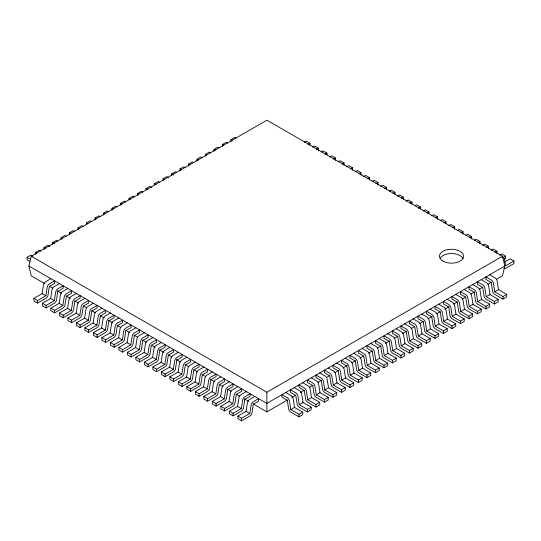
<?xml version="1.0" encoding="UTF-8"?>
<svg xmlns="http://www.w3.org/2000/svg" width="541" height="541" viewBox="0 0 541 541"><rect width="100%" height="100%" fill="white"/><g stroke="black" fill="none" stroke-linecap="round" stroke-linejoin="round"><path stroke-width="0.81" d="M33.894 298.341L37.633 300.498L45.857 295.751L47.162 287.433A3.124 1.806 -60 0 1 49.359 283.917L54.627 280.874L54.627 283.423L49.359 286.466L48.095 294.46A3.165 1.826 -60 0 1 45.857 298.301L37.633 303.055L33.894 300.891L33.894 298.341L42.117 293.594L43.422 285.269A3.124 1.806 -60 0 1 45.62 281.76L50.888 278.716M42.387 303.251L46.127 305.408L54.357 300.661L55.662 292.336A3.124 1.806 -60 0 1 57.853 288.826L63.128 285.783L63.128 288.333L57.853 291.376L56.595 299.369A3.165 1.826 -60 0 1 54.357 303.21L46.127 307.957L42.387 305.8L42.387 303.251L50.617 298.497L51.922 290.179A3.124 1.806 -60 0 1 54.114 286.662L59.388 283.619M50.888 308.154L54.627 310.311L62.851 305.564L64.163 297.246A3.124 1.806 -60 0 1 66.354 293.729L71.622 290.686L71.622 293.236L66.354 296.279L65.089 304.272A3.165 1.826 -60 0 1 62.851 308.113L54.627 312.867L50.888 310.703L50.888 308.154L59.111 303.406L60.423 295.088A3.124 1.806 -60 0 1 62.614 291.572L67.882 288.529M59.388 313.063L63.128 315.22L71.351 310.473L72.656 302.149A3.124 1.806 -60 0 1 74.854 298.639L80.122 295.596L80.122 298.145L74.854 301.188L73.59 309.182A3.165 1.826 -60 0 1 71.351 313.023L63.128 317.77L59.388 315.613L59.388 313.063L67.611 308.309L68.917 299.991A3.124 1.806 -60 0 1 71.114 296.475L76.382 293.432M67.882 317.966L71.622 320.123L79.852 315.376L81.157 307.058A3.124 1.806 -60 0 1 83.348 303.542L88.623 300.498L88.623 303.055L83.348 306.098L82.09 314.084A3.165 1.826 -60 0 1 79.852 317.925L71.622 322.679L67.882 320.522L67.882 317.966L76.112 313.219L77.417 304.901A3.124 1.806 -60 0 1 79.615 301.384L84.883 298.341M76.382 322.876L80.122 325.033L88.352 320.286L89.657 311.961A3.124 1.806 -60 0 1 91.848 308.451L97.123 305.408L97.123 307.957L91.848 311.001L90.584 318.994A3.165 1.826 -60 0 1 88.352 322.835L80.122 327.582L76.382 325.425L76.382 322.876L84.612 318.128L85.918 309.804A3.124 1.806 -60 0 1 88.109 306.294L93.383 303.251M84.883 327.778L88.623 329.942L96.846 325.188L98.151 316.87A3.124 1.806 -60 0 1 100.349 313.354L105.617 310.311L105.617 312.867L100.349 315.91L99.084 323.897A3.165 1.826 -60 0 1 96.846 327.745L88.623 332.492L84.883 330.335L84.883 327.778L93.106 323.031L94.418 314.713A3.124 1.806 -60 0 1 96.609 311.197L101.877 308.154M93.383 332.688L97.123 334.845L105.346 330.098L106.651 321.78A3.124 1.806 -60 0 1 108.849 318.264L114.117 315.22L114.117 317.77L108.849 320.813L107.585 328.806A3.165 1.826 -60 0 1 105.346 332.647L97.123 337.395L93.383 335.237L93.383 332.688L101.607 327.941L102.912 319.616A3.124 1.806 -60 0 1 105.11 316.106L110.378 313.063M101.877 337.591L105.617 339.755L113.847 335.001L115.152 326.683A3.124 1.806 -60 0 1 117.343 323.166L122.618 320.123L122.618 322.679L117.343 325.723L116.078 333.709A3.165 1.826 -60 0 1 113.847 337.557L105.617 342.304L101.877 340.147L101.877 337.591L110.107 332.843L111.412 324.526A3.124 1.806 -60 0 1 113.603 321.009L118.878 317.966M110.378 342.5L114.117 344.658L122.34 339.91L123.652 331.592A3.124 1.806 -60 0 1 125.843 328.076L131.111 325.033L131.111 327.582L125.843 330.625L124.579 338.619A3.165 1.826 -60 0 1 122.34 342.46L114.117 347.214L110.378 345.05L110.378 342.5L118.601 337.753L119.913 329.428A3.124 1.806 -60 0 1 122.104 325.919L127.372 322.876M118.878 347.41L122.618 349.567L130.841 344.813L132.146 336.495A3.124 1.806 -60 0 1 134.344 332.986L139.612 329.942L139.612 332.492L134.344 335.535L133.079 343.521A3.165 1.826 -60 0 1 130.841 347.369L122.618 352.117L118.878 349.959L118.878 347.41L127.101 342.656L128.406 334.338A3.124 1.806 -60 0 1 130.604 330.822L135.872 327.778M127.372 352.313L131.111 354.47L139.341 349.723L140.646 341.405A3.124 1.806 -60 0 1 142.838 337.888L148.112 334.845L148.112 337.395L142.838 340.438L141.58 348.431A3.165 1.826 -60 0 1 139.341 352.272L131.111 357.026L127.372 354.862L127.372 352.313L135.602 347.565L136.907 339.241A3.124 1.806 -60 0 1 139.098 335.731L144.373 332.688M135.872 357.222L139.612 359.38L147.835 354.632L149.147 346.308A3.124 1.806 -60 0 1 151.338 342.798L156.606 339.755L156.606 342.304L151.338 345.347L150.073 353.341A3.165 1.826 -60 0 1 147.835 357.182L139.612 361.929L135.872 359.772L135.872 357.222L144.095 352.468L145.407 344.15A3.124 1.806 -60 0 1 147.598 340.634L152.866 337.591M144.373 362.125L148.112 364.282L156.335 359.535L157.641 351.217A3.124 1.806 -60 0 1 159.838 347.701L165.106 344.658L165.106 347.207L159.838 350.25L158.574 358.243A3.165 1.826 -60 0 1 156.335 362.085L148.112 366.839L144.373 364.675L144.373 362.125L152.596 357.378L153.901 349.06A3.124 1.806 -60 0 1 156.099 345.543L161.367 342.5M152.866 367.035L156.606 369.192L164.836 364.445L166.141 356.12A3.124 1.806 -60 0 1 168.332 352.61L173.607 349.567L173.607 352.117L168.332 355.16L167.074 363.153A3.165 1.826 -60 0 1 164.836 366.994L156.606 371.741L152.866 369.584L152.866 367.035L161.096 362.281L162.401 353.963A3.124 1.806 -60 0 1 164.599 350.446L169.867 347.41M161.367 371.938L165.106 374.102L173.33 369.347L174.642 361.03A3.124 1.806 -60 0 1 176.833 357.513L182.101 354.47L182.101 357.026L176.833 360.069L175.568 368.056A3.165 1.826 -60 0 1 173.33 371.904L165.106 376.651L161.367 374.494L161.367 371.938L169.597 367.19L170.902 358.872A3.124 1.806 -60 0 1 173.093 355.356L178.368 352.313M169.867 376.847L173.607 379.004L181.83 374.257L183.135 365.932A3.124 1.806 -60 0 1 185.333 362.423L190.601 359.38L190.601 361.929L185.333 364.972L184.068 372.965A3.165 1.826 -60 0 1 181.83 376.807L173.607 381.554L169.867 379.397L169.867 376.847L178.09 372.1L179.396 363.775A3.124 1.806 -60 0 1 181.593 360.265L186.861 357.222M178.368 381.75L182.101 383.914L190.331 379.16L191.636 370.842A3.124 1.806 -60 0 1 193.834 367.325L199.102 364.282L199.102 366.839L193.834 369.882L192.569 377.868A3.165 1.826 -60 0 1 190.331 381.716L182.101 386.463L178.368 384.306L178.368 381.75L186.591 377.003L187.896 368.685A3.124 1.806 -60 0 1 190.094 365.168L195.362 362.125M186.861 386.659L190.601 388.817L198.831 384.069L200.136 375.752A3.124 1.806 -60 0 1 202.327 372.235L207.602 369.192L207.602 371.741L202.327 374.785L201.063 382.778A3.165 1.826 -60 0 1 198.831 386.619L190.601 391.366L186.861 389.209L186.861 386.659L195.091 381.912L196.397 373.588A3.124 1.806 -60 0 1 198.588 370.078L203.862 367.035M195.362 391.562L199.102 393.726L207.325 388.972L208.637 380.654A3.124 1.806 -60 0 1 210.828 377.138L216.096 374.095L216.096 376.651L210.828 379.694L209.563 387.681A3.165 1.826 -60 0 1 207.325 391.528L199.102 396.276L195.362 394.118L195.362 391.562L203.585 386.815L204.897 378.497A3.124 1.806 -60 0 1 207.088 374.981L212.356 371.938M203.862 396.472L207.602 398.629L215.825 393.882L217.13 385.564A3.124 1.806 -60 0 1 219.328 382.047L224.596 379.004L224.596 381.554L219.328 384.597L218.064 392.59A3.165 1.826 -60 0 1 215.825 396.431L207.602 401.185L203.862 399.021L203.862 396.472L212.086 391.725L213.391 383.4A3.124 1.806 -60 0 1 215.589 379.89L220.856 376.847M212.356 401.381L216.096 403.539L224.326 398.791L225.631 390.467A3.124 1.806 -60 0 1 227.822 386.957L233.097 383.914L233.097 386.463L227.822 389.506L226.557 397.5A3.165 1.826 -60 0 1 224.326 401.341L216.096 406.088L212.356 403.931L212.356 401.381L220.586 396.627L221.891 388.31A3.124 1.806 -60 0 1 224.082 384.793L229.357 381.75M220.856 406.284L224.596 408.441L232.819 403.694L234.131 395.376A3.124 1.806 -60 0 1 236.322 391.86L241.59 388.817L241.59 391.366L236.322 394.409L235.058 402.403A3.165 1.826 -60 0 1 232.819 406.244L224.596 410.998L220.856 408.834L220.856 406.284L229.08 401.537L230.392 393.219A3.124 1.806 -60 0 1 232.583 389.703L237.851 386.659M229.357 411.194L233.097 413.351L241.32 408.604L242.625 400.279A3.124 1.806 -60 0 1 244.823 396.769L250.091 393.726L250.091 396.276L244.823 399.319L243.558 407.312A3.165 1.826 -60 0 1 241.32 411.153L233.097 415.901L229.357 413.743L229.357 411.194L237.58 406.44L238.885 398.122A3.124 1.806 -60 0 1 241.083 394.605L246.351 391.562M237.851 416.097L241.59 418.254L249.82 413.507L251.125 405.189A3.124 1.806 -60 0 1 253.316 401.672L258.591 398.629L258.591 401.185L253.316 404.222L252.059 412.215A3.165 1.826 -60 0 1 249.82 416.056L241.59 420.81L237.851 418.646L237.851 416.097L246.081 411.349L247.386 403.031A3.124 1.806 -60 0 1 249.577 399.515L254.852 396.472M44.856 283.694L31.27 275.842L28.916 266.03L31.27 256.218L266.875 120.19L502.481 256.218L504.834 266.03L502.481 275.842L496.631 279.224M29.789 261.431L27.05 259.849L27.05 257.3L30.79 255.142L32.845 256.326M35.55 254.304L35.55 252.39L39.29 250.233L40.656 251.024M44.044 249.401L44.044 247.487L47.784 245.323L49.84 246.513M52.545 244.491L52.545 242.578L56.284 240.42L57.657 241.212M61.045 239.589L61.045 237.675L64.785 235.511L66.151 236.302M69.539 234.679L69.539 232.765L73.278 230.608L74.651 231.399M78.039 229.776L78.039 227.862L81.779 225.698L83.152 226.49M86.54 224.867L86.54 222.953L90.279 220.796L91.652 221.587M95.04 219.957L95.04 218.043L98.78 215.886L100.146 216.677M103.534 215.054L103.534 213.14L107.274 210.983L108.646 211.774M112.034 210.145L112.034 208.231L115.774 206.074L117.147 206.865M120.535 205.242L120.535 203.328L124.274 201.171L125.64 201.962M129.029 199.697L129.029 198.419L132.768 196.261L134.141 197.052M137.529 195.429L137.529 193.516L141.269 191.352L142.641 192.15M146.029 189.884L146.029 188.606L149.769 186.449L151.825 187.632M154.523 184.975L154.523 183.703L158.263 181.539L159.636 182.331M163.024 180.708L163.024 178.794L166.763 176.636L168.819 177.82M171.524 175.798L171.524 173.891L175.264 171.727L176.636 172.518M180.025 170.895L180.025 168.981L183.757 166.824L185.13 167.615M188.518 165.986L188.518 164.072L192.258 161.915L193.631 162.706M197.019 161.083L197.019 159.169L200.758 157.012L202.131 157.803M205.519 156.173L205.519 154.259L209.259 152.102L210.625 152.893M214.013 151.27L214.013 149.357L217.752 147.199L219.125 147.991M222.513 146.361L222.513 144.447L226.253 142.29L227.626 143.081M231.014 141.458L231.014 139.544L234.753 137.38L236.119 138.171M304.191 142.283L306.247 141.1L309.986 143.257L309.986 145.171M307.93 144.447L309.986 143.257M312.691 147.193L314.747 146.002L318.487 148.16L318.487 150.716M316.431 149.35L318.487 148.16M321.192 152.095L323.248 150.912L326.987 153.069L326.987 154.983M324.931 154.259L326.987 153.069M329.685 157.005L331.741 155.815L335.481 157.979L335.481 160.528M333.425 159.162L335.481 157.979M338.186 161.908L340.242 160.724L343.981 162.882L343.981 165.431M341.926 164.072L343.981 162.882M346.686 166.817L348.742 165.627L352.482 167.791L352.482 170.341M350.426 168.975L352.482 167.791M355.18 171.727L357.243 170.537L360.975 172.694L360.975 175.25M358.92 173.884L360.975 172.694M363.68 176.63L365.736 175.446L369.476 177.604L369.476 180.153M367.42 178.787L369.476 177.604M372.181 181.539L374.237 180.349L377.976 182.506L377.976 185.063M375.921 183.697L377.976 182.506M380.675 186.442L382.737 185.259L386.477 187.416L386.477 189.33M384.414 188.599L386.477 187.416M389.175 191.352L391.231 190.161L394.971 192.319L394.971 194.233M392.915 193.509L394.971 192.319M397.676 196.255L399.731 195.071L403.471 197.228L403.471 199.142M401.415 198.419L403.471 197.228M406.176 201.164L408.232 199.974L411.972 202.138L411.972 204.045M409.916 203.321L411.972 202.138M415.36 205.675L416.726 204.883L420.465 207.041L420.465 208.954M418.409 208.231L420.465 207.041M423.17 210.976L425.226 209.786L428.966 211.95L428.966 213.864M426.91 213.134L428.966 211.95M431.671 215.879L433.726 214.696L437.466 216.853L437.466 219.403M436.093 217.644L437.466 216.853M440.164 220.789L442.22 219.599L445.96 221.763L445.96 223.676M443.904 222.946L445.96 221.763M448.665 225.698L450.721 224.508L454.46 226.665L454.46 229.222M452.404 227.856L454.46 226.665M457.165 230.601L459.221 229.418L462.961 231.575L462.961 234.125M460.905 232.758L462.961 231.575M465.659 235.511L467.722 234.321L471.461 236.478L471.461 239.034M469.399 237.668L471.461 236.478M474.159 240.414L476.215 239.23L479.955 241.387L479.955 243.937M477.899 242.571L479.955 241.387M482.66 245.323L484.716 244.133L488.455 246.29L488.455 248.846M486.4 247.48L488.455 246.29M491.16 250.226L493.216 249.043L496.956 251.2L496.956 253.749M494.9 252.39L496.956 251.2M499.654 255.136L501.71 253.945L505.45 256.109L505.45 258.659L504.084 259.45M31.27 256.218L266.875 392.245L502.481 256.218M502.711 257.692L505.45 256.109M504.726 262.02L510.21 258.855L513.95 261.012L513.95 263.562L505.727 268.316A3.165 1.826 -60 0 1 503.793 268.153M504.834 266.03L266.875 403.417L28.916 266.03M513.95 261.012L505.727 265.759L504.415 258.95A3.124 1.806 -60 0 0 502.224 257.969M252.999 403.863L266.875 411.87L287.366 400.042M291.755 397.507L295.413 395.397M300.532 392.441L304.191 390.325M309.317 387.37L312.975 385.26M318.094 382.298L321.753 380.188M326.142 377.652L329.8 375.542M334.926 372.587L338.585 370.47M342.974 367.941L347.363 365.405M351.751 362.869L355.41 360.759M359.799 358.223L363.457 356.106M368.583 353.151L372.242 351.041M377.361 348.086L381.02 345.97M385.408 343.434L389.804 340.904M394.193 338.368L397.851 336.252M402.24 333.723L406.629 331.187M411.018 328.651L414.677 326.541M419.802 323.579L423.461 321.469M427.85 318.933L432.239 316.397M436.628 313.868L440.286 311.751M444.682 309.215L449.071 306.686M453.459 304.15L457.118 302.034M462.237 299.078L465.896 296.968M471.022 294.013L474.68 291.897M479.069 289.361L482.728 287.251M487.847 284.296L491.505 282.179M290.774 409.557L294.514 407.4L302.737 412.147L302.737 414.697L298.997 416.861L290.774 412.107A3.165 1.826 60 0 1 288.536 408.266L287.271 400.272L282.003 397.229L282.003 394.68L287.271 397.723A3.124 1.806 60 0 1 289.469 401.239L290.774 409.557L298.997 414.305L302.737 412.147M299.274 404.654L303.014 402.49L311.237 407.245L311.237 409.794L307.498 411.951L299.274 407.204A3.165 1.826 60 0 1 297.036 403.363L295.771 395.37L290.503 392.326L290.503 389.777L295.771 392.82A3.124 1.806 60 0 1 297.963 396.33L299.274 404.654L307.498 409.402L311.237 407.245M307.768 399.745L311.508 397.588L319.738 402.335L319.738 404.884L315.998 407.048L307.768 402.294A3.165 1.826 60 0 1 305.53 398.453L304.272 390.46L298.997 387.417L298.997 384.867L304.272 387.911A3.124 1.806 60 0 1 306.463 391.427L307.768 399.745L315.998 404.492L319.738 402.335M316.269 394.835L320.008 392.678L328.231 397.425L328.231 399.982L324.492 402.139L316.269 397.392A3.165 1.826 60 0 1 314.03 393.544L312.766 385.557L307.498 382.514L307.498 379.958L312.766 383.001A3.124 1.806 60 0 1 314.963 386.517L316.269 394.835L324.492 399.589L328.231 397.425M324.769 389.933L328.509 387.775L336.732 392.523L336.732 395.072L332.992 397.229L324.769 392.482A3.165 1.826 60 0 1 322.531 388.641L321.266 380.648L315.998 377.604L315.998 375.055L321.266 378.098A3.124 1.806 60 0 1 323.457 381.615L324.769 389.933L332.992 394.68L336.732 392.523M333.263 385.023L337.002 382.866L345.232 387.613L345.232 390.169L341.493 392.326L333.263 387.579A3.165 1.826 60 0 1 331.031 383.731L329.767 375.745L324.492 372.702L324.492 370.145L329.767 373.189A3.124 1.806 60 0 1 331.958 376.705L333.263 385.023L341.493 389.777L345.232 387.613M341.763 380.12L345.503 377.963L353.726 382.71L353.726 385.26L349.986 387.417L341.763 382.67A3.165 1.826 60 0 1 339.525 378.828L338.26 370.835L332.992 367.792L332.992 365.243L338.26 368.286A3.124 1.806 60 0 1 340.458 371.795L341.763 380.12L349.986 384.867L353.726 382.71M350.264 375.211L354.003 373.053L362.227 377.801L362.227 380.357L358.487 382.514L350.264 377.767A3.165 1.826 60 0 1 348.025 373.919L346.761 365.932L341.493 362.889L341.493 360.333L346.761 363.376A3.124 1.806 60 0 1 348.959 366.893L350.264 375.211L358.487 379.965L362.227 377.801M358.757 370.308L362.497 368.144L370.727 372.898L370.727 375.447L366.987 377.604L358.757 372.857A3.165 1.826 60 0 1 356.526 369.016L355.261 361.023L349.986 357.98L349.986 355.43L355.261 358.473A3.124 1.806 60 0 1 357.452 361.983L358.757 370.308L366.987 375.055L370.727 372.898M367.258 365.398L370.998 363.241L379.227 367.988L379.227 370.538L375.488 372.702L367.258 367.948A3.165 1.826 60 0 1 365.019 364.107L363.762 356.113L358.487 353.07L358.487 350.521L363.762 353.564A3.124 1.806 60 0 1 365.953 357.08L367.258 365.398L375.488 370.145L379.227 367.988M375.758 360.495L379.498 358.331L387.721 363.085L387.721 365.635L383.982 367.792L375.758 363.045A3.165 1.826 60 0 1 373.52 359.204L372.255 351.21L366.987 348.167L366.987 345.618L372.255 348.661A3.124 1.806 60 0 1 374.453 352.171L375.758 360.495L383.982 365.243L387.721 363.085M384.259 355.586L387.998 353.429L396.222 358.176L396.222 360.725L392.482 362.889L384.259 358.135A3.165 1.826 60 0 1 382.02 354.294L380.756 346.301L375.488 343.258L375.488 340.708L380.756 343.751A3.124 1.806 60 0 1 382.947 347.268L384.259 355.586L392.482 360.333L396.222 358.176M392.752 350.676L396.492 348.519L404.722 353.273L404.722 355.822L400.982 357.98L392.752 353.232A3.165 1.826 60 0 1 390.514 349.385L389.256 341.398L383.982 338.355L383.982 335.805L389.256 338.849A3.124 1.806 60 0 1 391.447 342.358L392.752 350.676L400.982 355.43L404.722 353.273M401.253 345.773L404.993 343.616L413.216 348.363L413.216 350.913L409.476 353.077L401.253 348.323A3.165 1.826 60 0 1 399.015 344.482L397.75 336.488L392.482 333.445L392.482 330.896L397.75 333.939A3.124 1.806 60 0 1 399.948 337.456L401.253 345.773L409.476 350.521L413.216 348.363M409.753 340.864L413.493 338.707L421.716 343.454L421.716 346.01L417.977 348.167L409.753 343.42A3.165 1.826 60 0 1 407.515 339.572L406.25 331.586L400.982 328.543L400.982 325.986L406.25 329.029A3.124 1.806 60 0 1 408.441 332.546L409.753 340.864L417.977 345.618L421.716 343.454M418.247 335.961L421.987 333.804L430.217 338.551L430.217 341.101L426.477 343.258L418.247 338.51A3.165 1.826 60 0 1 416.015 334.669L414.751 326.676L409.476 323.633L409.476 321.084L414.751 324.127A3.124 1.806 60 0 1 416.942 327.643L418.247 335.961L426.477 340.708L430.217 338.551M426.748 331.051L430.487 328.894L438.71 333.641L438.71 336.198L434.971 338.355L426.748 333.608A3.165 1.826 60 0 1 424.509 329.76L423.245 321.773L417.977 318.73L417.977 316.174L423.245 319.217A3.124 1.806 60 0 1 425.442 322.734L426.748 331.051L434.971 335.805L438.71 333.641M435.248 326.149L438.988 323.991L447.211 328.739L447.211 331.288L443.471 333.445L435.248 328.698A3.165 1.826 60 0 1 433.01 324.857L431.745 316.864L426.477 313.821L426.477 311.271L431.745 314.314A3.124 1.806 60 0 1 433.943 317.824L435.248 326.149L443.471 330.896L447.211 328.739M443.742 321.239L447.481 319.082L455.711 323.829L455.711 326.385L451.972 328.543L443.742 323.788A3.165 1.826 60 0 1 441.51 319.947L440.246 311.961L434.971 308.918L434.971 306.362L440.246 309.405A3.124 1.806 60 0 1 442.437 312.921L443.742 321.239L451.972 325.986L455.711 323.829M452.242 316.336L455.982 314.172L464.212 318.926L464.212 321.476L460.472 323.633L452.242 318.886A3.165 1.826 60 0 1 450.004 315.045L448.739 307.051L443.471 304.008L443.471 301.459L448.739 304.502A3.124 1.806 60 0 1 450.937 308.012L452.242 316.336L460.472 321.084L464.212 318.926M460.743 311.427L464.482 309.269L472.706 314.017L472.706 316.566L468.966 318.73L460.743 313.976A3.165 1.826 60 0 1 458.504 310.135L457.24 302.142L451.972 299.099L451.972 296.549L457.24 299.592A3.124 1.806 60 0 1 459.437 303.109L460.743 311.427L468.966 316.174L472.706 314.017M469.243 306.524L472.976 304.36L481.206 309.114L481.206 311.663L477.466 313.821L469.243 309.073A3.165 1.826 60 0 1 467.005 305.232L465.74 297.239L460.472 294.196L460.472 291.646L465.74 294.689A3.124 1.806 60 0 1 467.931 298.199L469.243 306.524L477.466 311.271L481.206 309.114M477.737 301.614L481.476 299.457L489.706 304.204L489.706 306.754L485.967 308.918L477.737 304.164A3.165 1.826 60 0 1 475.498 300.323L474.241 292.329L468.966 289.286L468.966 286.737L474.241 289.78A3.124 1.806 60 0 1 476.432 293.296L477.737 301.614L485.967 306.362L489.706 304.204M486.237 296.705L489.977 294.547L498.2 299.301L498.2 301.851L494.46 304.008L486.237 299.261A3.165 1.826 60 0 1 483.999 295.413L482.734 287.427L477.466 284.383L477.466 281.834L482.734 284.87A3.124 1.806 60 0 1 484.932 288.387L486.237 296.705L494.46 301.459L498.2 299.301M494.738 291.802L498.477 289.645L506.701 294.392L506.701 296.941L502.961 299.099L494.738 294.351A3.165 1.826 60 0 1 492.499 290.51L491.235 282.517L485.967 279.474L485.967 276.924L491.235 279.968A3.124 1.806 60 0 1 493.426 283.484L494.738 291.802L502.961 296.549L506.701 294.392M489.706 274.767L494.974 277.81A3.124 1.806 60 0 1 497.165 281.32L498.477 289.645M481.206 279.67L486.474 282.713A3.124 1.806 60 0 1 488.672 286.23L489.977 294.547M231.014 139.544L232.38 140.335M472.706 284.58L477.98 287.623A3.124 1.806 60 0 1 480.171 291.132L481.476 299.457M222.513 144.447L223.886 145.238M464.212 289.482L469.48 292.525A3.124 1.806 60 0 1 471.671 296.042L472.976 304.36M214.013 149.357L215.386 150.148M455.711 294.392L460.979 297.435A3.124 1.806 60 0 1 463.177 300.952L464.482 309.269M205.519 154.259L206.885 155.051M447.211 299.295L452.479 302.338A3.124 1.806 60 0 1 454.677 305.854L455.982 314.172M197.019 159.169L198.391 159.96M438.71 304.204L443.985 307.247A3.124 1.806 60 0 1 446.176 310.764L447.481 319.082M188.518 164.072L189.891 164.863M430.217 309.114L435.485 312.157A3.124 1.806 60 0 1 437.676 315.667L438.988 323.991M180.025 168.981L181.391 169.773M421.716 314.017L426.984 317.06A3.124 1.806 60 0 1 429.182 320.576L430.487 328.894M171.524 173.891L173.58 175.074M413.216 318.926L418.491 321.969A3.124 1.806 60 0 1 420.682 325.479L421.987 333.804M163.024 178.794L164.396 179.585M404.722 323.829L409.99 326.872A3.124 1.806 60 0 1 412.181 330.389L413.493 338.707M154.523 183.703L155.896 184.495M396.222 328.739L401.49 331.782A3.124 1.806 60 0 1 403.687 335.292L404.993 343.616M146.029 188.606L148.085 189.796M387.721 333.641L392.996 336.685A3.124 1.806 60 0 1 395.187 340.201L396.492 348.519M137.529 193.516L138.902 194.307M379.227 338.551L384.495 341.594A3.124 1.806 60 0 1 386.687 345.104L387.998 353.429M129.029 198.419L130.401 199.21M370.727 343.454L375.995 346.497A3.124 1.806 60 0 1 378.193 350.013L379.498 358.331M120.535 203.328L121.901 204.119M362.227 348.363L367.495 351.407A3.124 1.806 60 0 1 369.692 354.923L370.998 363.241M112.034 208.231L113.407 209.022M353.726 353.273L359.001 356.309A3.124 1.806 60 0 1 361.192 359.826L362.497 368.144M103.534 213.14L104.907 213.932M345.232 358.176L350.5 361.219A3.124 1.806 60 0 1 352.691 364.735L354.003 373.053M95.04 218.043L96.406 218.835M336.732 363.085L342 366.129A3.124 1.806 60 0 1 344.198 369.638L345.503 377.963M86.54 222.953L87.913 223.744M328.231 367.988L333.506 371.031A3.124 1.806 60 0 1 335.697 374.548L337.002 382.866M78.039 227.862L79.412 228.654M319.738 372.898L325.006 375.941A3.124 1.806 60 0 1 327.197 379.451L328.509 387.775M69.539 232.765L70.912 233.556M311.237 377.801L316.505 380.844A3.124 1.806 60 0 1 318.703 384.36L320.008 392.678M61.045 237.675L62.418 238.466M302.737 382.71L308.012 385.753A3.124 1.806 60 0 1 310.203 389.263L311.508 397.588M52.545 242.578L54.6 243.768M294.243 387.613L299.511 390.656A3.124 1.806 60 0 1 301.702 394.173L303.014 402.49M44.044 247.487L45.417 248.278M285.743 392.523L291.011 395.566A3.124 1.806 60 0 1 293.208 399.082L294.514 407.4M35.55 252.39L36.916 253.181M27.05 257.3L30.479 259.274M49.238 286.223L52.89 288.333M57.272 290.862L61.654 293.391M66.036 295.92L70.418 298.449M74.8 300.979L78.452 303.088M83.564 306.037L86.486 307.728M91.598 310.676L95.25 312.786M100.362 315.734L104.014 317.844M108.396 320.373L112.778 322.903M117.16 325.432L120.812 327.542M125.925 330.497L129.576 332.6M133.958 335.129L137.61 337.239M142.723 340.194L146.374 342.297M151.487 345.253L155.139 347.363M159.521 349.892L163.903 352.421M168.285 354.95L171.937 357.06M176.319 359.589L180.701 362.118M185.076 364.648L188.728 366.757M193.84 369.706L197.492 371.816M201.874 374.345L205.526 376.455M210.638 379.403L214.29 381.513M219.403 384.462L223.054 386.572M227.436 389.101L231.088 391.211M236.201 394.166L239.852 396.269M244.234 398.798L248.617 401.334M42.117 293.594L45.857 295.751M50.617 298.497L54.357 300.661M59.111 303.406L62.851 305.564M67.611 308.309L71.351 310.473M76.112 313.219L79.852 315.376M84.612 318.128L88.352 320.286M93.106 323.031L96.846 325.188M101.607 327.941L105.346 330.098M110.107 332.843L113.847 335.001M118.601 337.753L122.34 339.91M127.101 342.656L130.841 344.813M135.602 347.565L139.341 349.723M144.095 352.468L147.835 354.632M152.596 357.378L156.335 359.535M161.096 362.281L164.836 364.445M169.597 367.19L173.33 369.347M178.09 372.1L181.83 374.257M186.591 377.003L190.331 379.16M195.091 381.912L198.831 384.069M203.585 386.815L207.325 388.972M212.086 391.725L215.825 393.882M220.586 396.627L224.326 398.791M229.08 401.537L232.819 403.694M237.58 406.44L241.32 408.604M246.081 411.349L249.82 413.507M502.961 296.549L502.961 299.099M494.46 301.459L494.46 304.008M485.967 306.362L485.967 308.918M477.466 311.271L477.466 313.821M468.966 316.174L468.966 318.73M460.472 321.084L460.472 323.633M451.972 325.986L451.972 328.543M443.471 330.896L443.471 333.445M434.971 335.805L434.971 338.355M426.477 340.708L426.477 343.258M417.977 345.618L417.977 348.167M409.476 350.521L409.476 353.077M400.982 355.43L400.982 357.98M392.482 360.333L392.482 362.889M383.982 365.243L383.982 367.792M375.488 370.145L375.488 372.702M366.987 375.055L366.987 377.604M358.487 379.965L358.487 382.514M349.986 384.867L349.986 387.417M341.493 389.777L341.493 392.326M332.992 394.68L332.992 397.229M324.492 399.589L324.492 402.139M315.998 404.492L315.998 407.048M307.498 409.402L307.498 411.951M298.997 414.305L298.997 416.861M266.875 392.245L266.875 411.87M241.59 418.254L241.59 420.81M233.097 413.351L233.097 415.901M224.596 408.441L224.596 410.998M216.096 403.539L216.096 406.088M207.602 398.629L207.602 401.185M199.102 393.726L199.102 396.276M190.601 388.817L190.601 391.366M182.101 383.914L182.101 386.463M173.607 379.004L173.607 381.554M165.106 374.102L165.106 376.651M156.606 369.192L156.606 371.741M148.112 364.282L148.112 366.839M139.612 359.38L139.612 361.929M131.111 354.47L131.111 357.026M122.618 349.567L122.618 352.117M114.117 344.658L114.117 347.214M105.617 339.755L105.617 342.304M97.123 334.845L97.123 337.395M88.623 329.942L88.623 332.492M80.122 325.033L80.122 327.582M71.622 320.123L71.622 322.679M63.128 315.22L63.128 317.77M54.627 310.311L54.627 312.867M46.127 305.408L46.127 307.957M37.633 300.498L37.633 303.055M440.198 258.104A12.017 6.938 0 0 1 452.012 253.546A12.017 6.938 0 0 1 463.103 258.679M442.991 261.127A12.017 6.938 0 0 0 463.103 258.016A12.017 6.938 0 0 0 448.381 249.516A12.017 6.938 0 0 0 442.991 261.127"/></g></svg>
